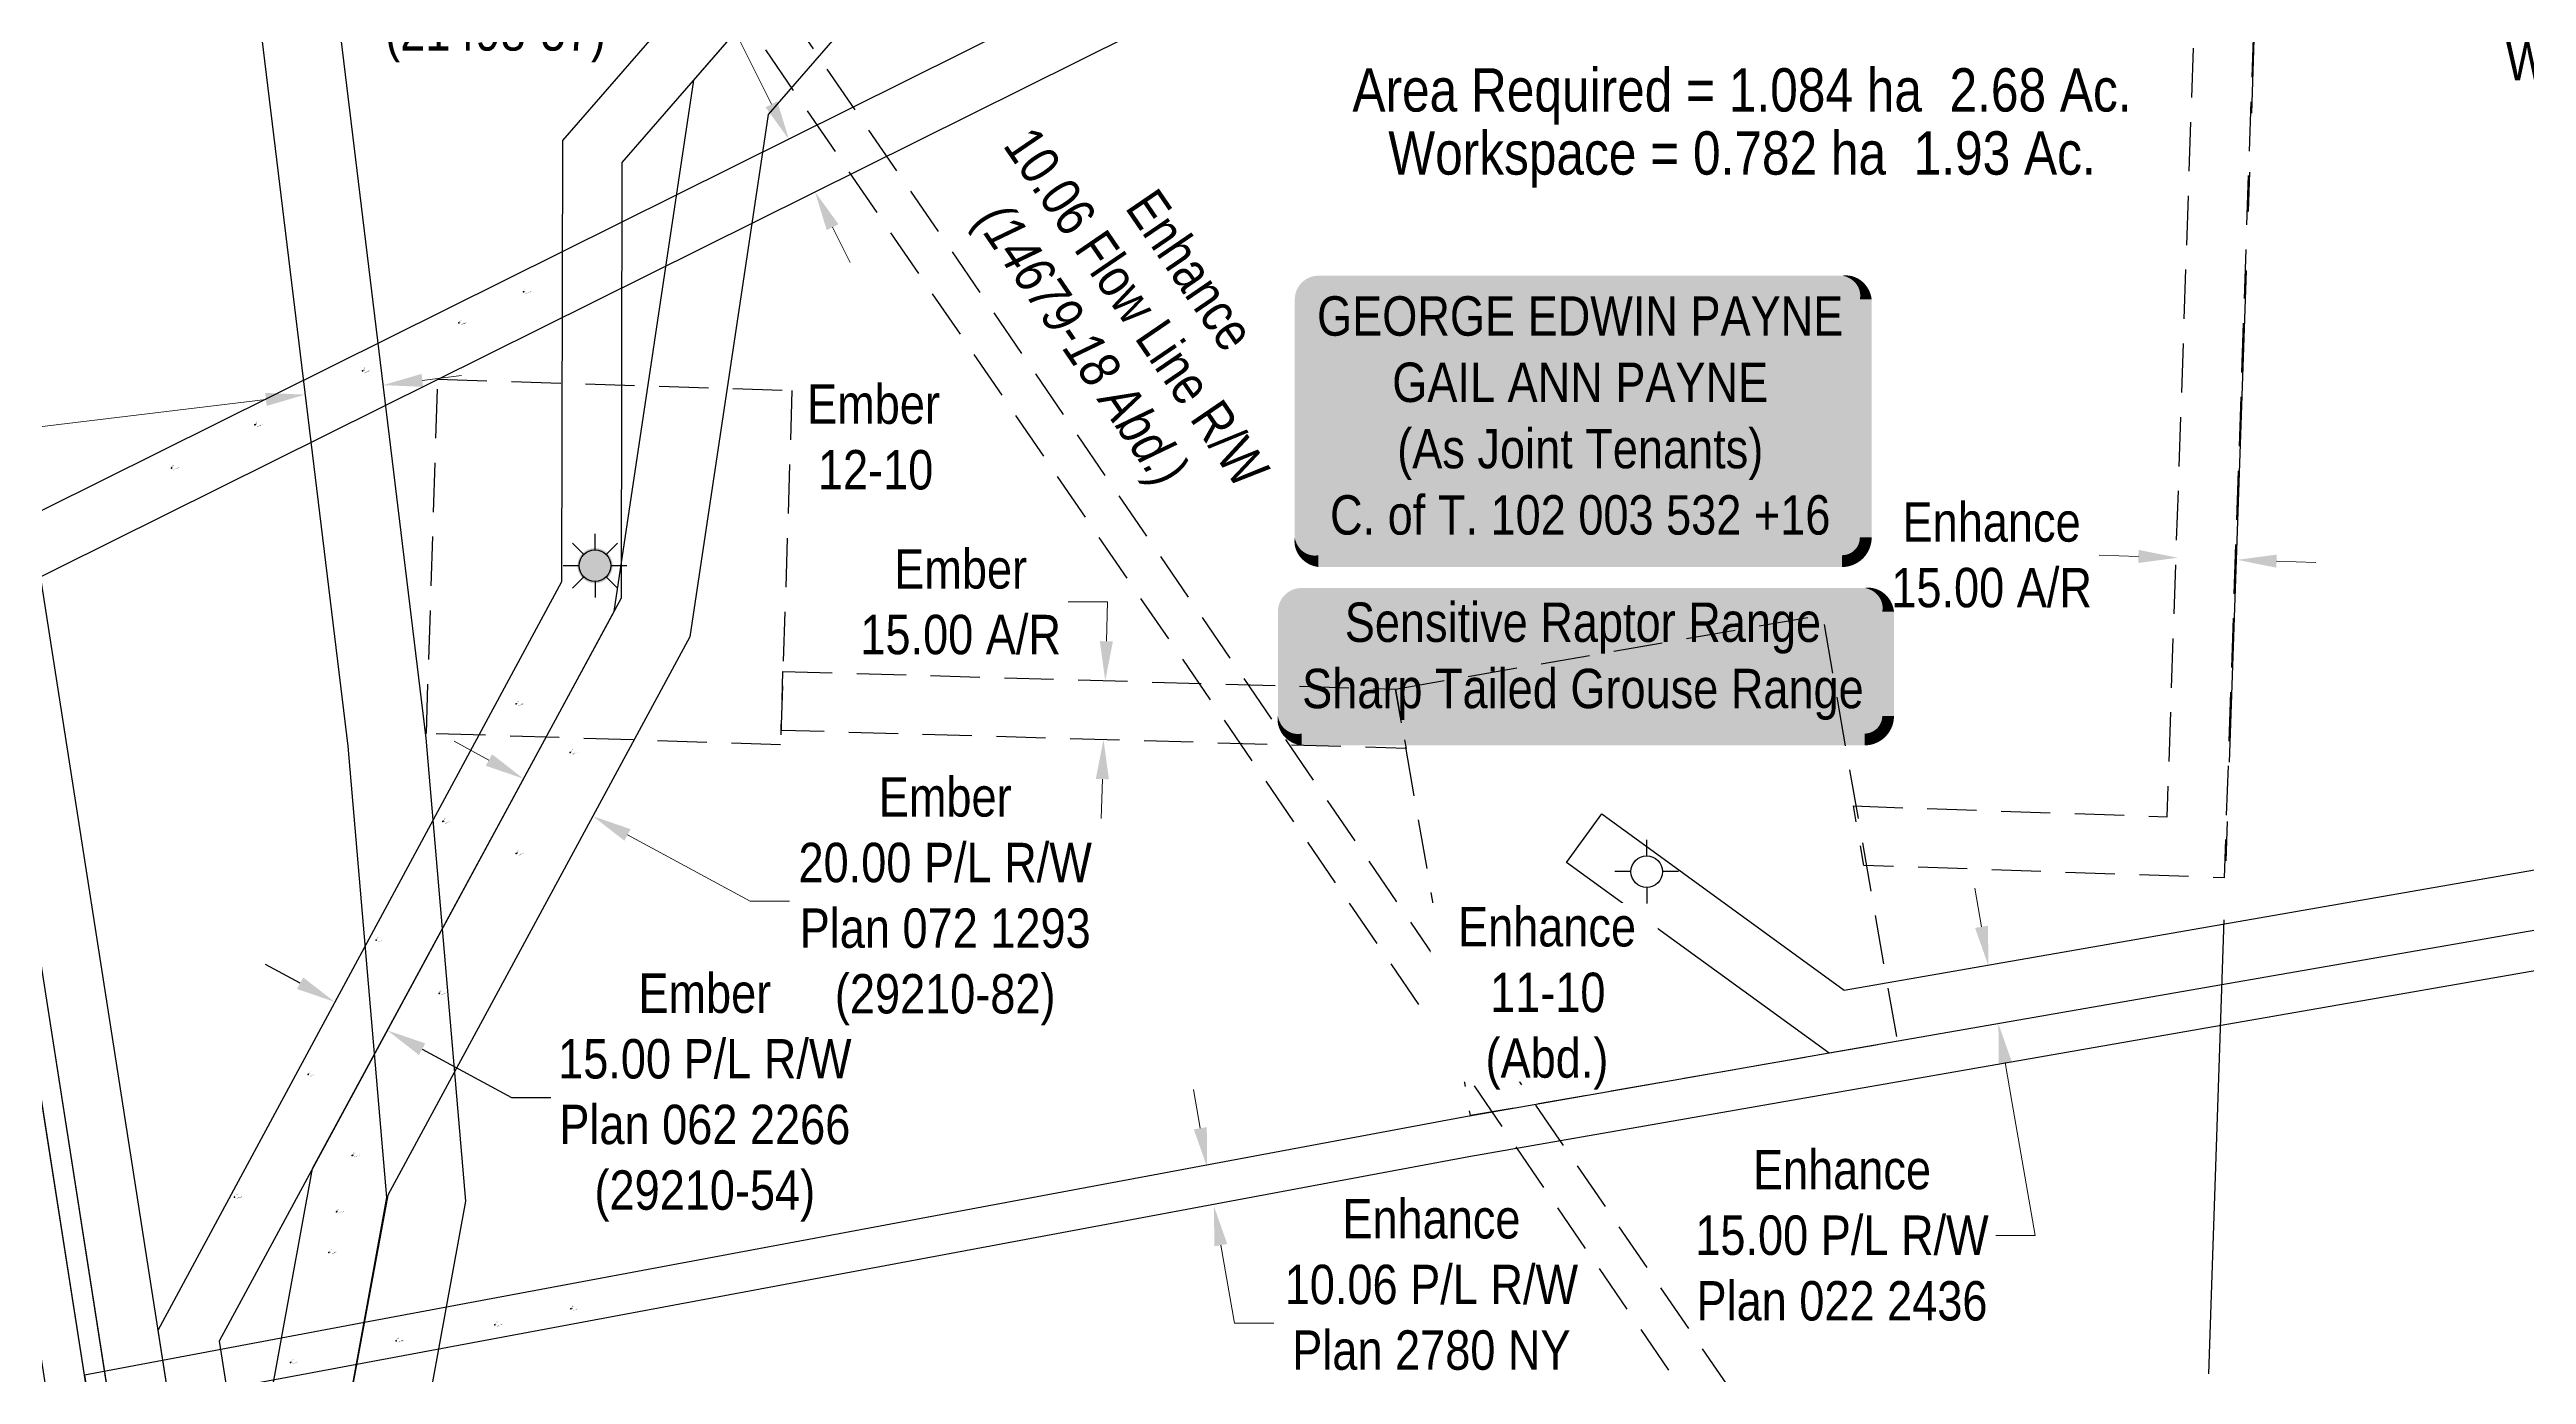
# Model space of a CAD drawing. Extents: x 337432 to 345408, y 5808486 to 5816348.
# Drawn here: x 337949 to 338578, y 5811198 to 5811534 of the extents above; entities that cross this region are included whole.
import ezdxf
from ezdxf.enums import TextEntityAlignment as Align

# ---------------------------------------------------------------- set-up
doc = ezdxf.new("R2010")
doc.units = 0
doc.header["$LTSCALE"] = 5
doc.header["$PDSIZE"] = 0.5
for name, pattern in [('foc-ACCESSROAD', [3.75, 2.5, -1.25]), ('foc-FLOWLINE', [3.75, 2.5, -1.25]), ('foc-QUARTERLINE', [33, 25, -3, 2, -3])]:
    doc.linetypes.add(name, pattern=pattern)
doc.layers.get('Defpoints').update_dxf_attribs({"color": 9})
for name, color, linetype in [('AS-OWNER', 7, 'Continuous'), ('AS-WILDLIFE-BLOCK', 131, 'Continuous'), ('C-AR', 13, 'foc-ACCESSROAD'), ('C-FLOWLINE', 13, 'foc-FLOWLINE'), ('C-RW', 13, 'Continuous'), ('C-WS', 13, 'foc-ACCESSROAD'), ('C-WS-S', 13, 'Continuous'), ('F-AR', 190, 'foc-ACCESSROAD'), ('F-RW', 190, 'Continuous'), ('F-WS', 190, 'foc-ACCESSROAD'), ('F-WS-S', 190, 'Continuous'), ('L-AREAREQUIRED', 7, 'Continuous'), ('L-AREAWORK', 5, 'Continuous'), ('L-SECQ', 8, 'foc-QUARTERLINE')]:
    doc.layers.add(name, color=color, linetype=linetype)
for name, color, linetype, lineweight in [('C-AR-T', 13, 'Continuous', 9), ('C-FLOWLINE-T', 13, 'Continuous', 9), ('C-RW-T', 13, 'Continuous', 9), ('C-WS-T', 13, 'Continuous', 9), ('F-AR-T', 190, 'Continuous', 9), ('F-RW-T', 190, 'Continuous', 9), ('F-WS-T', 190, 'Continuous', 9), ('P-TEMP-T5', 46, 'Continuous', 18)]:
    doc.layers.add(name, color=color, linetype=linetype, lineweight=lineweight)
for name, color, linetype, plot in [('Z-DESCRIPTION-1409-18', 21, 'Continuous', False), ('Z-ELEVATION-1409-18', 21, 'Continuous', False), ('Z-MSPOINT-1409-18', 21, 'Continuous', False), ('Z-POINTNUMBER-1409-18', 21, 'Continuous', False)]:
    doc.layers.add(name, color=color, linetype=linetype, plot=plot)
doc.styles.add('100L', font='', dxfattribs={"height": 11})
doc.styles.add('80', font='', dxfattribs={"height": 10})
doc.styles.add('80CG', font='', dxfattribs={"height": 10})
doc.styles.add('80L', font='', dxfattribs={"height": 10})
doc.styles.add('DESCRIPTION', font='', dxfattribs={"height": 2.5})
doc.styles.add('ELEVATION', font='', dxfattribs={"height": 2.5})
doc.styles.add('POINTNUMBER', font='', dxfattribs={"height": 2.5})
doc.styles.get('100L').set_extended_font_data('Arial Narrow')
doc.styles.get('80').set_extended_font_data('Arial Narrow')
doc.styles.get('80CG').set_extended_font_data('Arial Narrow')
doc.styles.get('80L').set_extended_font_data('Arial Narrow')
doc.styles.get('DESCRIPTION').set_extended_font_data('Arial Narrow')
doc.styles.get('ELEVATION').set_extended_font_data('Arial Narrow')
doc.styles.get('POINTNUMBER').set_extended_font_data('Arial Narrow')
doc.dimstyles.new('Compass 5 000', dxfattribs={"dimscale": 5, "dimtxt": 9, "dimasz": 2, "dimexe": 0.2, "dimexo": 0.0625, "dimgap": 0.5, "dimtad": 0, "dimtih": 1, "dimtoh": 1, "dimzin": 0, "dimdsep": 46, "dimtxsty": '80CG', "dimcen": 0.1, "dimse1": 1, "dimse2": 1, "dimclrd": 256, "dimclrt": 256, "dimaunit": 1, "dimadec": 4, "dimazin": 0, "dimtfac": 0.06, "dimtofl": 0, "dimtmove": 0, "dimatfit": 1, "dimfxl": 0.2, "dimtolj": 1, "dimtzin": 0, "dimlwd": -1, "dimarcsym": 0})

# ---------------------------------------------------------------- blocks, each defined once
blk = doc.blocks.new('*D61')
at = {"layer": 'Defpoints', "color": 0, "transparency": 16777216}
for p in [(338053.47, 5811352.51), (338066.85, 5811345.27), (338034.45, 5811285.34)]:
    blk.add_point(p, dxfattribs=at)
at = {"layer": 'F-RW', "transparency": 16777216}
for p, q in [((338012.27, 5811297.34), (338003.47, 5811302.09)), ((338043.24, 5811280.59), (338065.96, 5811268.3)), ((338065.96, 5811268.3), (338075.96, 5811268.3))]:
    blk.add_line(p, q, dxfattribs=at)
for points in [[(338013.06, 5811298.8), (338011.48, 5811295.87), (338021.06, 5811292.58)], [(338044.04, 5811282.05), (338042.45, 5811279.12), (338034.45, 5811285.34)]]:
    blk.add_solid(points, dxfattribs=at)
at = {"layer": 'F-RW', "transparency": 16777216, "insert": (338115.04, 5811268.3), "char_height": 10, "attachment_point": 5, "style": '80CG'}
blk.add_mtext('\\A1;Ember\\P15.00 P/L R/W\\PPlan 062 2266\\P(29210-54)', dxfattribs=at)
blk = doc.blocks.new('*U49')
h = blk.add_hatch(color=255)
edge = h.paths.add_edge_path()
edge.add_line((-71.5, -20), (71.5, -20))
edge.add_arc((71.5, -14), 6, 270, 360)
edge.add_line((77.5, -14), (77.5, 12.5))
edge.add_arc((71.5, 12.5), 6, 0, 90)
edge.add_line((71.5, 18.5), (-71.5, 18.5))
edge.add_arc((-71.5, 12.5), 6, 90, 180)
edge.add_line((-77.5, 12.5), (-77.5, -14))
edge.add_arc((-71.5, -14), 6, 180, 270)
at = {"color": 131, "flags": 128}
blk.add_lwpolyline([(-71.5, -20, 3, 3, 0), (71.5, -20, 3, 3, 0.414214), (77.5, -14, 3, 3, 0), (77.5, 12.5, 3, 0, 0.414214), (71.5, 18.5, 0, 0, 0), (-71.5, 18.5, 0, 0, 0.414214), (-77.5, 12.5, 0, 0, 0), (-77.5, -14, 0, 3, 0.414214)], format="xyseb", close=True, dxfattribs=at)
at = {"color": 131, "style": '80'}
blk.add_attdef('ENTER_TEXT_001', (-35.99, -5), '', height=10, dxfattribs=at)
blk = doc.blocks.new('*D78')
at = {"layer": 'C-AR-T', "transparency": 16777216}
for p, q in [((338479.09, 5811405.74), (338469.09, 5811406.09)), ((338514.17, 5811404.53), (338524.16, 5811404.19))]:
    blk.add_line(p, q, dxfattribs=at)
for points in [[(338479.14, 5811407.41), (338479.03, 5811404.08), (338489.08, 5811405.4)], [(338514.22, 5811406.2), (338514.11, 5811402.87), (338504.17, 5811404.88)]]:
    blk.add_solid(points, dxfattribs=at)
at = {"layer": 'Defpoints', "color": 0, "transparency": 16777216}
for p in [(338493.24, 5811526.11), (338508.33, 5811525.59), (338489.08, 5811405.4)]:
    blk.add_point(p, dxfattribs=at)
at = {"layer": 'C-AR-T', "transparency": 16777216, "insert": (338441.81, 5811406.09), "char_height": 10, "attachment_point": 5, "style": '80CG'}
blk.add_mtext('\\A1;Enhance\\P15.00 A/R', dxfattribs=at)
blk = doc.blocks.new('*D123')
at = {"layer": 'C-RW-T', "transparency": 16777216}
for p, q in [((338439.26, 5811311.67), (338437.54, 5811321.52)), ((338445.26, 5811277.17), (338446.97, 5811267.32)), ((338452.9, 5811233.27), (338446.97, 5811267.32)), ((338442.9, 5811233.27), (338452.9, 5811233.27))]:
    blk.add_line(p, q, dxfattribs=at)
for points in [[(338440.9, 5811311.96), (338437.61, 5811311.39), (338440.97, 5811301.82)], [(338446.9, 5811277.46), (338443.62, 5811276.89), (338443.54, 5811287.03)]]:
    blk.add_solid(points, dxfattribs=at)
at = {"layer": 'Defpoints', "color": 0, "transparency": 16777216}
for p in [(338431.13, 5811300.11), (338433.7, 5811285.31), (338443.54, 5811287.03)]:
    blk.add_point(p, dxfattribs=at)
at = {"layer": 'C-RW-T', "transparency": 16777216, "insert": (338403.81, 5811233.27), "char_height": 10, "attachment_point": 5, "style": '80CG'}
blk.add_mtext('\\A1;Enhance\\P15.00 P/L R/W\\PPlan 022 2436', dxfattribs=at)
blk = doc.blocks.new('*D124')
at = {"layer": 'C-RW-T', "transparency": 16777216}
for p, q in [((338240.86, 5811260.5), (338239.14, 5811270.35)), ((338246.06, 5811230.82), (338249.53, 5811210.99)), ((338249.53, 5811210.99), (338259.53, 5811210.99))]:
    blk.add_line(p, q, dxfattribs=at)
for points in [[(338242.51, 5811260.79), (338239.22, 5811260.21), (338242.59, 5811250.65)], [(338247.7, 5811231.11), (338244.42, 5811230.53), (338244.34, 5811240.67)]]:
    blk.add_solid(points, dxfattribs=at)
at = {"layer": 'Defpoints', "color": 0, "transparency": 16777216}
for p in [(338323.59, 5811264.83), (338325.34, 5811254.85), (338244.34, 5811240.67)]:
    blk.add_point(p, dxfattribs=at)
at = {"layer": 'C-RW-T', "transparency": 16777216, "insert": (338299.55, 5811210.99), "char_height": 10, "attachment_point": 5, "style": '80CG'}
blk.add_mtext('\\A1;Enhance\\P10.06 P/L R/W\\PPlan 2780 NY\\P(24971-3 Abd.)', dxfattribs=at)
blk = doc.blocks.new('*D151')
at = {"layer": 'C-RW-T', "transparency": 16777216}
for p, q in [((338043.29, 5811450.45), (338053.22, 5811451.66)), ((338003.59, 5811445.63), (337896.55, 5811432.63))]:
    blk.add_line(p, q, dxfattribs=at)
for points in [[(338043.09, 5811452.11), (338043.49, 5811448.8), (338033.36, 5811449.25)], [(338003.38, 5811447.28), (338003.79, 5811443.97), (338013.51, 5811446.83)]]:
    blk.add_solid(points, dxfattribs=at)
at = {"layer": 'Defpoints', "color": 0, "transparency": 16777216}
for p in [(338021.6, 5811546.06), (338001.75, 5811543.65), (338013.51, 5811446.83)]:
    blk.add_point(p, dxfattribs=at)
at = {"layer": 'C-RW-T', "transparency": 16777216, "insert": (337846.17, 5811432.63), "char_height": 10, "attachment_point": 5, "style": '80CG'}
blk.add_mtext('\\A1;Enhance\\P20.00 P/L R/W\\PPlan 202 2628\\P(61066-4, 61067-3, \\P61114-3)', dxfattribs=at)
blk = doc.blocks.new('*D178')
at = {"layer": 'Defpoints', "color": 0, "transparency": 16777216}
for p in [(338168.71, 5811375.57), (338168.28, 5811360.58), (338216.28, 5811359.19)]:
    blk.add_point(p, dxfattribs=at)
at = {"layer": 'F-AR-T', "transparency": 16777216}
for p, q in [((338207.3, 5811394.17), (338217.3, 5811394.17)), ((338217.01, 5811384.18), (338217.3, 5811394.17)), ((338215.99, 5811349.19), (338215.7, 5811339.19))]:
    blk.add_line(p, q, dxfattribs=at)
for points in [[(338215.34, 5811384.23), (338218.67, 5811384.13), (338216.72, 5811374.18)], [(338214.33, 5811349.24), (338217.66, 5811349.14), (338216.28, 5811359.19)]]:
    blk.add_solid(points, dxfattribs=at)
at = {"layer": 'F-AR-T', "transparency": 16777216, "insert": (338180.01, 5811394.17), "char_height": 10, "attachment_point": 5, "style": '80CG'}
blk.add_mtext('\\A1;Ember\\P15.00 A/R', dxfattribs=at)
blk = doc.blocks.new('*D208')
at = {"layer": 'Defpoints', "color": 0, "transparency": 16777216}
for p in [(338261.31, 5811573.78), (338267.93, 5811560.47), (338143.03, 5811498.32)]:
    blk.add_point(p, dxfattribs=at)
at = {"layer": 'F-RW-T', "transparency": 16777216}
for p, q in [((338110.99, 5811562.72), (338100.99, 5811562.72)), ((338131.95, 5811520.58), (338110.99, 5811562.72)), ((338147.48, 5811489.37), (338151.94, 5811480.41))]:
    blk.add_line(p, q, dxfattribs=at)
for points in [[(338133.44, 5811521.32), (338130.46, 5811519.84), (338136.41, 5811511.63)], [(338148.98, 5811490.11), (338145.99, 5811488.63), (338143.03, 5811498.32)]]:
    blk.add_solid(points, dxfattribs=at)
at = {"layer": 'F-RW-T', "transparency": 16777216, "insert": (338061.9, 5811562.72), "char_height": 10, "attachment_point": 5, "style": '80CG'}
blk.add_mtext('\\A1;Ember\\P15.00 P/L R/W\\PPlan 852 1404\\P(21498-57)', dxfattribs=at)
blk = doc.blocks.new('*D229')
at = {"layer": 'Defpoints', "color": 0, "transparency": 16777216}
for p in [(338067.65, 5811346.75), (338086.61, 5811339.76), (338085.24, 5811337.24)]:
    blk.add_point(p, dxfattribs=at)
at = {"layer": 'F-RW-T', "transparency": 16777216}
for p, q in [((338060.22, 5811354.03), (338051.42, 5811358.79)), ((338095.4, 5811335), (338126.54, 5811318.16)), ((338126.54, 5811318.16), (338136.54, 5811318.16))]:
    blk.add_line(p, q, dxfattribs=at)
for points in [[(338061.01, 5811355.5), (338059.42, 5811352.57), (338069.01, 5811349.27)], [(338096.19, 5811336.47), (338094.61, 5811333.54), (338086.61, 5811339.76)]]:
    blk.add_solid(points, dxfattribs=at)
at = {"layer": 'F-RW-T', "transparency": 16777216, "insert": (338176.08, 5811318.16), "char_height": 10, "attachment_point": 5, "style": '80CG'}
blk.add_mtext('\\A1;Ember\\P20.00 P/L R/W\\PPlan 072 1293\\P(29210-82)', dxfattribs=at)
blk = doc.blocks.new('*U51')
h = blk.add_hatch(color=59)
edge = h.paths.add_edge_path()
edge.add_line((-66.5, -37), (66.5, -37))
edge.add_arc((66.5, -31), 6, 270, 360)
edge.add_line((72.5, -31), (72.5, 29.5))
edge.add_arc((66.5, 29.5), 6, 0, 90)
edge.add_line((66.5, 35.5), (-66.5, 35.5))
edge.add_arc((-66.5, 29.5), 6, 90, 180)
edge.add_line((-72.5, 29.5), (-72.5, -31))
edge.add_arc((-66.5, -31), 6, 180, 270)
at = {"color": 1, "flags": 128}
blk.add_lwpolyline([(-66.5, -37, 3, 3, 0), (66.5, -37, 3, 3, 0.414214), (72.5, -31, 3, 3, 0), (72.5, 29.5, 3, 0, 0.414214), (66.5, 35.5, 0, 0, 0), (-66.5, 35.5, 0, 0, 0.414214), (-72.5, 29.5, 0, 0, 0), (-72.5, -31, 0, 3, 0.414214)], format="xyseb", close=True, dxfattribs=at)
blk.add_lwpolyline([(-23.19, -12.72, 0, 7.5, 0), (0, 0, 0, 0, 0)], format="xyseb", dxfattribs=at)
at = {"color": 1, "style": '80'}
blk.add_attdef('ENTER_TEXT_001', (-35.99, -5), '', height=10, dxfattribs=at)
blk = doc.blocks.new('GAS')
h = blk.add_hatch(color=255)
h.dxf.hatch_style = 1
edge = h.paths.add_edge_path()
edge.add_arc((0, 0), 0.9, 0, 360)
for p, q in [((0, 0.81), (0, 1.62)), ((-0.81, 0), (-1.62, 0)), ((-0.57, 0.57), (-1.14, 1.14)), ((0.57, 0.57), (1.14, 1.14)), ((1.62, 0), (0.81, 0)), ((-0.57, -0.57), (-1.14, -1.14)), ((0, -0.81), (0, -1.62)), ((1.14, -1.14), (0.57, -0.57))]:
    blk.add_line(p, q)
blk.add_circle((0, 0), 0.8)
blk = doc.blocks.new('Gabd')
for p, q in [((0, 0.81), (0, 1.62)), ((-0.81, 0), (-1.62, 0)), ((1.62, 0), (0.81, 0)), ((0, -0.81), (0, -1.62))]:
    blk.add_line(p, q)
blk.add_circle((0, 0), 0.8)

msp = doc.modelspace()

# ---------------------------------------------------------------- linework, layer by layer
at = {"layer": 'C-AR', "flags": 128}
msp.add_lwpolyline([(338406.742, 5811342.352), (338486.384, 5811339.612), (338508.134, 5811973.572), (338523.193, 5811973.09), (338500.86, 5811324.104), (338409.394, 5811327.252)], close=True, dxfattribs=at)
at = {"layer": 'C-FLOWLINE', "flags": 128}
msp.add_lwpolyline([(337944.964, 5811823.574), (338570.58, 5810908.745), (338838.614, 5810457.967), (338874.383, 5810408.444), (339064.862, 5810214.949), (339064.422, 5810201.056), (338866.673, 5810401.935), (338829.969, 5810452.827), (338562.115, 5810903.301), (337932.508, 5811823.966)], dxfattribs=at)
at = {"layer": 'C-RW', "flags": 128}
for points in [[(337964.815, 5811085.297), (337915.308, 5811402.023), (337838.223, 5811895.294), (337822.6, 5811995.121), (337832.828, 5811994.799), (337848.452, 5811894.966), (337925.247, 5811403.576), (337975.049, 5811084.966)], [(337975.098, 5811084.965), (337957.492, 5811197.8), (337924.774, 5811406.72), (337832.828, 5811994.799), (337838.097, 5811994.634), (337929.892, 5811407.52), (337962.61, 5811198.601), (337980.368, 5811084.794)], [(338051.202, 5811082.504), (338039.223, 5811159.043), (338054.368, 5811241.981), (338044.253, 5811359.586), (337975.621, 5811924.552), (337969.039, 5811990.516), (337948.881, 5811991.15), (337955.746, 5811922.353), (338024.362, 5811357.524), (338034.216, 5811242.937), (338018.944, 5811159.3), (338030.86, 5811083.162)], [(338702.103, 5811347.43), (338981.115, 5811396.087), (339020.148, 5811402.902), (339034.478, 5811415.399), (339039.33, 5811419.63), (339080.964, 5811415.86), (339097.303, 5811413.394), (339105.428, 5811396.753), (339119.601, 5811369.008), (339101.444, 5811371.864), (339095.73, 5811382.966), (339087.166, 5811399.724), (339079.091, 5811400.963), (339043.799, 5811404.161), (339026.541, 5811388.716), (338704.516, 5811332.513), (338400.54, 5811279.544), (338333.884, 5811327.961), (338342.84, 5811340.392), (338404.341, 5811295.613), (338702.103, 5811347.43)]]:
    msp.add_lwpolyline(points, dxfattribs=at)
msp.add_lwpolyline([(339076.973, 5811385.977), (339048.768, 5811388.539), (339033.615, 5811389.956), (338704.516, 5811332.513), (338400.54, 5811279.544), (338307.304, 5811263.257), (338028.631, 5811211.167), (337957.492, 5811197.8), (337959.126, 5811187.934), (338309.085, 5811253.356), (338500.06, 5811286.657), (338706.1, 5811322.585), (339033.833, 5811379.726), (339038.316, 5811379.32), (339075.673, 5811375.918)], close=True, dxfattribs=at)
at = {"layer": 'C-WS', "flags": 128}
msp.add_lwpolyline([(338290.444, 5811372.053), (338398.818, 5811390.897), (338417.851, 5811282.556), (338309.477, 5811263.712)], close=True, dxfattribs=at)
at = {"layer": 'F-AR', "flags": 128}
msp.add_lwpolyline([(338134.892, 5811376.548), (338290.444, 5811372.053), (338293.107, 5811356.961), (338134.413, 5811361.556)], close=True, dxfattribs=at)
at = {"layer": 'F-RW', "flags": 128}
for points in [[(337980.373, 5811084.794), (337932.198, 5811393.616), (337853.722, 5811894.798), (337838.097, 5811994.634), (337853.351, 5811994.154), (337868.979, 5811894.309), (337947.017, 5811395.936), (337995.631, 5811084.301)], [(338010.95, 5811083.806), (337998.992, 5811160.215), (338015.447, 5811250.236), (338091.991, 5811391.756), (338112.209, 5811526.742), (338371.127, 5811824.573), (338297.976, 5811872.435), (338266.851, 5811884.334), (338225.349, 5811982.456), (338247.37, 5811981.764), (338281.799, 5811900.031), (338307.127, 5811890.348), (338401.264, 5811828.755), (338131.125, 5811518.017), (338111.251, 5811385.326), (338034.55, 5811243.515), (338018.944, 5811159.3), (338030.86, 5811083.162)], [(337995.795, 5811084.296), (337976.246, 5811209.253), (338078.738, 5811399.376), (338078.984, 5811511.386), (338351.906, 5811825.181)], [(338872.884, 5810556.514), (338806.12, 5810832.633), (338769.71, 5811061.321), (338691.794, 5811048.8), (338689.395, 5811063.604), (338767.347, 5811076.127), (338762.012, 5811108.62), (338759.696, 5811123.449), (338685.198, 5811589.377), (338684.253, 5811595.025), (338693.763, 5811602.063), (338677.386, 5811612.694), (338503.3, 5811726.201), (338364.529, 5811816.929), (338093.974, 5811505.771), (338093.833, 5811395.161), (337991.745, 5811206.379), (337998.992, 5811160.215), (338010.879, 5811083.808)]]:
    msp.add_lwpolyline(points, dxfattribs=at)
msp.add_lwpolyline([(338730.86, 5811784.921), (338962.087, 5811905.206), (338964.311, 5811959.333), (338949.318, 5811959.813), (338947.455, 5811914.508), (338725.435, 5811799.086), (338517.565, 5811747.944), (338472.32, 5811678.815), (337743.1, 5811316.236), (337704.113, 5811317.466), (337703.601, 5811302.475), (337746.255, 5811301.197), (338482.616, 5811667.173), (338526.885, 5811734.783)], close=True, dxfattribs=at)
at = {"layer": 'F-WS'}
msp.add_lwpolyline([(338047.22, 5811450.75), (338137.174, 5811447.872), (338134.296, 5811357.918), (338044.342, 5811360.796)], close=True, dxfattribs=at)
at = {"layer": 'L-SECQ'}
msp.add_line((338523.193, 5811973.09), (338496.9, 5811198.136), dxfattribs=at)
at = {"layer": 'Z-MSPOINT-1409-18'}
for p in [(338068.981, 5811472.979, 903.183), (338052.614, 5811465.074, 903.052), (338028.123, 5811452.862, 902.665), (338000.773, 5811439.141, 901.432), (337979.569, 5811428.194, 900.199), (338067.15, 5811368.27, 902.361), (338080.851, 5811355.955, 902.438), (338048.509, 5811338.392, 900.962), (338067.13, 5811330.267, 900.791), (338031.585, 5811308.284, 899.803), (338047.547, 5811294.759, 899.256), (338014.304, 5811274.162, 895.873), (338025.497, 5811253.561, 894.784), (337995.642, 5811243.03, 894.282), (338021.474, 5811239.262, 893.456), (338019.579, 5811228.976, 892.686), (338081.026, 5811214.631, 893.758), (338036.694, 5811206.539, 892.36), (338061.726, 5811210.606, 893.03), (338009.859, 5811200.997, 892.905)]:
    msp.add_point(p, dxfattribs=at)

# ---------------------------------------------------------------- block references
at = {"layer": 'AS-OWNER', "color": 5}
ref = msp.add_blockref('*U51', (338337.349, 5811441.552), dxfattribs=at)
ref.add_attrib('ENTER_TEXT_001', 'GEORGE EDWIN PAYNE', (338270.507, 5811461.811), dxfattribs={"layer": '0', "color": 1, "height": 10, "style": '80'})
ref.add_attrib('ENTER_TEXT_002', 'GAIL ANN PAYNE', (338289.597, 5811444.967), dxfattribs={"layer": '0', "color": 1, "height": 10, "style": '80'})
ref.add_attrib('ENTER_TEXT_003', '(As Joint Tenants)', (338290.869, 5811428.13), dxfattribs={"layer": '0', "color": 1, "height": 10, "style": '80'})
ref.add_attrib('ENTER_TEXT_004', 'C. of T. 102 003 532 +16', (338273.809, 5811411.286), dxfattribs={"layer": '0', "color": 1, "height": 10, "style": '80'})
at = {"layer": 'AS-WILDLIFE-BLOCK'}
ref = msp.add_blockref('*U49', (338338.046, 5811379.237), dxfattribs=dict(at, xscale=0.99978226, yscale=0.99978226, zscale=0.99978226))
ref.add_attrib('ENTER_TEXT_001', 'Sensitive Raptor Range', (338277.554, 5811384.039), dxfattribs={"layer": '0', "color": 131, "height": 9.99783, "style": '80'})
ref.add_attrib('ENTER_TEXT_002', 'Sharp Tailed Grouse Range', (338266.728, 5811367.199), dxfattribs={"layer": '0', "color": 131, "height": 9.99783, "style": '80'})
at = {"layer": 'F-WS-S', "xscale": 5.000000000000043, "yscale": 5.000000000000043, "zscale": 5.000000000000043}
msp.add_blockref('GAS', (338087.167, 5811403.388), dxfattribs=at)

# ---------------------------------------------------------------- texts
at = {"layer": 'C-FLOWLINE-T', "insert": (338223.443, 5811468.225), "char_height": 9.99783, "attachment_point": 5, "rotation": 304.366718, "style": '80CG'}
msp.add_mtext('\\A1;Enhance\\P10.06 Flow Line R/W\\P{\\fArial Narrow|b0|i1|c0|p34;(14679-18 Abd.)}', dxfattribs=at)
at = {"layer": 'F-WS-T', "insert": (338140.519, 5811449.423), "char_height": 9.99783, "attachment_point": 1, "style": '80L'}
msp.add_mtext_dynamic_manual_height_columns('\\pi0.49975;Ember\\P\\pi3.24131;12-10', width=33.98006, gutter_width=49.989, heights=[0], dxfattribs=at)
at = {"layer": 'L-AREAREQUIRED', "style": '100L'}
msp.add_text('Area Required = 1.084 ha  2.68 Ac.', height=10.9976, dxfattribs=at).set_placement((338378.424, 5811515.437), align=Align.BOTTOM_CENTER)
at = {"layer": 'L-AREAWORK', "style": '100L'}
msp.add_text('Workspace = 0.782 ha  1.93 Ac.', height=10.9976, dxfattribs=at).set_placement((338378.424, 5811499.421), align=Align.BOTTOM_CENTER)
at = {"layer": 'Z-DESCRIPTION-1409-18', "style": 'DESCRIPTION'}
for s, p in [('PIPE-UG29', (338069.559, 5811472.392)), ('PIPE-UG29', (338053.196, 5811464.489)), ('PIPE-UG29', (338028.711, 5811452.28)), ('PIPE-UG29', (338001.367, 5811438.562)), ('PIPE-UG29', (337980.167, 5811427.617)), ('PIPE-UG30', (338067.729, 5811367.707)), ('PIPE-UG32', (338081.427, 5811355.395)), ('PIPE-UG30', (338049.092, 5811337.836)), ('PIPE-UG32', (338067.709, 5811329.712)), ('PIPE-UG30', (338032.172, 5811307.734)), ('PIPE-UG32', (338048.13, 5811294.212)), ('PIPE-UG30', (338014.895, 5811273.62)), ('PIPE-UG32', (338026.085, 5811253.024)), ('PIPE-UG30', (337996.237, 5811242.495)), ('PIPE-UG32', (338022.063, 5811238.728)), ('PIPE-UG32', (338020.168, 5811228.444)), ('PIPE-UG31', (338081.602, 5811214.102)), ('PIPE-UG31', (338037.28, 5811206.012)), ('PIPE-UG31', (338062.306, 5811210.078)), ('PIPE-UG31', (338010.451, 5811200.471))]:
    msp.add_text(s, height=0.2, rotation=23.999999, dxfattribs=at).set_placement(p)
at = {"layer": 'Z-ELEVATION-1409-18', "style": 'ELEVATION'}
for s, p in [('902.777', (338068.981, 5811472.979)), ('902.646', (338052.614, 5811465.074)), ('902.259', (338028.123, 5811452.862)), ('901.026', (338000.773, 5811439.141)), ('899.794', (337979.569, 5811428.194)), ('901.955', (338067.15, 5811368.27)), ('902.032', (338080.851, 5811355.955)), ('900.557', (338048.509, 5811338.392)), ('900.386', (338067.13, 5811330.267)), ('899.398', (338031.585, 5811308.284)), ('898.851', (338047.547, 5811294.759)), ('895.470', (338014.304, 5811274.162)), ('894.381', (338025.497, 5811253.561)), ('893.880', (337995.642, 5811243.03)), ('893.054', (338021.474, 5811239.262)), ('892.284', (338019.579, 5811228.976)), ('893.356', (338081.026, 5811214.631)), ('891.958', (338036.694, 5811206.539)), ('892.628', (338061.726, 5811210.606)), ('892.503', (338009.859, 5811200.997))]:
    msp.add_text(s, height=0.2, rotation=44.999991, dxfattribs=at).set_placement(p)
at = {"layer": 'Z-POINTNUMBER-1409-18', "style": 'POINTNUMBER'}
for s, p in [('644', (338068.981, 5811472.979)), ('645', (338052.614, 5811465.074)), ('646', (338028.123, 5811452.862)), ('647', (338000.773, 5811439.141)), ('648', (337979.569, 5811428.194)), ('649', (338067.15, 5811368.27)), ('659', (338080.851, 5811355.955)), ('650', (338048.509, 5811338.392)), ('660', (338067.13, 5811330.267)), ('651', (338031.585, 5811308.284)), ('661', (338047.547, 5811294.759)), ('652', (338014.304, 5811274.162)), ('662', (338025.497, 5811253.561)), ('653', (337995.642, 5811243.03)), ('663', (338021.474, 5811239.262)), ('664', (338019.579, 5811228.976)), ('654', (338081.026, 5811214.631)), ('656', (338036.694, 5811206.539)), ('655', (338061.726, 5811210.606)), ('657', (338009.859, 5811200.997))]:
    msp.add_text(s, height=0.2, dxfattribs=at).set_placement(p)

# ---------------------------------------------------------------- dimensions: what is measured, and where the dimension line sits
at = {"layer": 'C-AR-T'}
dim = msp.add_linear_dim(base=(338489.081, 5811405.399), p1=(338508.334, 5811525.587), p2=(338493.244, 5811526.107), angle=178.025022, text='Enhance\\P15.00 A/R', dimstyle='Compass 5 000', override={"dimtxt": 10}, dxfattribs=at)
dim.commit()
dim.dimension.update_dxf_attribs({"geometry": '*D78', "text_midpoint": (338441.812, 5811406.088), "dimtype": 161})
at = {"layer": 'C-RW-T', "color": 5}
dim = msp.add_linear_dim(base=(338013.512, 5811446.835), p1=(338021.6, 5811546.065), p2=(338001.751, 5811543.653), angle=186.926355, text='Enhance\\P20.00 P/L R/W\\PPlan 202 2628\\P(61066-4, 61067-3, \\P61114-3)', dimstyle='Compass 5 000', override={"dimtxt": 10}, dxfattribs=at)
dim.commit()
dim.dimension.update_dxf_attribs({"geometry": '*D151', "text_midpoint": (337846.167, 5811432.626), "dimtype": 161})
at = {"layer": 'C-RW-T'}
for base, p1, p2, angle, text, override, picture, middle in [((338443.544, 5811287.027), (338431.128, 5811300.107), (338433.702, 5811285.314), 279.870964, 'Enhance\\P15.00 P/L R/W\\PPlan 022 2436', {"dimtxt": 10, "dimtmove": 1}, '*D123', (338429.254, 5811233.273)), ((338244.336, 5811240.671), (338323.592, 5811264.832), (338325.339, 5811254.853), 279.930628, 'Enhance\\P10.06 P/L R/W\\PPlan 2780 NY\\P(24971-3 Abd.)', {"dimtxt": 10}, '*D124', (338299.549, 5811210.99))]:
    dim = msp.add_linear_dim(base=base, p1=p1, p2=p2, angle=angle, text=text, dimstyle='Compass 5 000', override=override, dxfattribs=at)
    dim.commit()
    dim.dimension.update_dxf_attribs({"geometry": picture, "text_midpoint": middle, "dimtype": 161})
at = {"layer": 'F-AR-T'}
dim = msp.add_linear_dim(base=(338216.283, 5811359.185), p1=(338168.711, 5811375.571), p2=(338168.277, 5811360.575), angle=268.341588, text='Ember\\P15.00 A/R', dimstyle='Compass 5 000', override={"dimtmove": 1}, dxfattribs=at)
dim.commit()
dim.dimension.update_dxf_attribs({"geometry": '*D178', "text_midpoint": (338205.651, 5811387.834), "dimtype": 161})
at = {"layer": 'F-RW', "color": 5}
dim = msp.add_linear_dim(base=(338034.446, 5811285.342), p1=(338053.473, 5811352.509), p2=(338066.854, 5811345.272), angle=331.596723, text='Ember\\P15.00 P/L R/W\\PPlan 062 2266\\P(29210-54)', dimstyle='Compass 5 000', override={"dimtxt": 10}, dxfattribs=at)
dim.commit()
dim.dimension.update_dxf_attribs({"geometry": '*D61', "text_midpoint": (338115.042, 5811268.303), "dimtype": 161})
at = {"layer": 'F-RW-T'}
dim = msp.add_linear_dim(base=(338143.029, 5811498.321), p1=(338261.307, 5811573.778), p2=(338267.929, 5811560.47), angle=296.454499, text='Ember\\P15.00 P/L R/W\\PPlan 852 1404\\P(21498-57)', dimstyle='Compass 5 000', override={"dimtxt": 10}, dxfattribs=at)
dim.commit()
dim.dimension.update_dxf_attribs({"geometry": '*D208', "text_midpoint": (338061.901, 5811562.715), "dimtype": 161})
at = {"layer": 'F-RW-T', "color": 5}
dim = msp.add_linear_dim(base=(338086.605, 5811339.759), p1=(338067.651, 5811346.754), p2=(338085.242, 5811337.239), angle=331.59235, text='Ember\\P20.00 P/L R/W\\PPlan 072 1293\\P(29210-82)', dimstyle='Compass 5 000', dxfattribs=at)
dim.commit()
dim.dimension.update_dxf_attribs({"geometry": '*D229', "text_midpoint": (338176.076, 5811318.161), "dimtype": 161})

# ---------------------------------------------------------------- next in the draw order: texts
at = {"layer": 'C-WS-T', "insert": (338300.376, 5811316.675), "char_height": 9.99783, "attachment_point": 1, "style": '80L', "bg_fill": 3, "box_fill_scale": 1.1, "bg_fill_color": 256, "bg_fill_transparency": 0}
msp.add_mtext_dynamic_manual_height_columns('\\pi5.9258;Enhance\\P\\pi14.08228;11-10\\P\\pi12.92973;(Abd.)', width=55.662, gutter_width=49.989, heights=[0], dxfattribs=at)
at = {"layer": 'P-TEMP-T5', "insert": (338569.376, 5811553.354), "char_height": 9.99783, "attachment_point": 1, "style": '100L', "bg_fill": 2}
msp.add_mtext_dynamic_manual_height_columns('\\pi6.66576;7.5x107.7\\P\\pi2.97284;Workspace', width=62.57732, gutter_width=54.988, heights=[0], dxfattribs=at)

# ---------------------------------------------------------------- next in the draw order: block references
at = {"layer": 'C-WS-S', "color": 5, "xscale": 4.998915000000021, "yscale": 4.998915000000021, "zscale": 4.998915000000021}
msp.add_blockref('Gabd', (338354.229, 5811325.681), dxfattribs=at)

doc.saveas('drawing.dxf')
